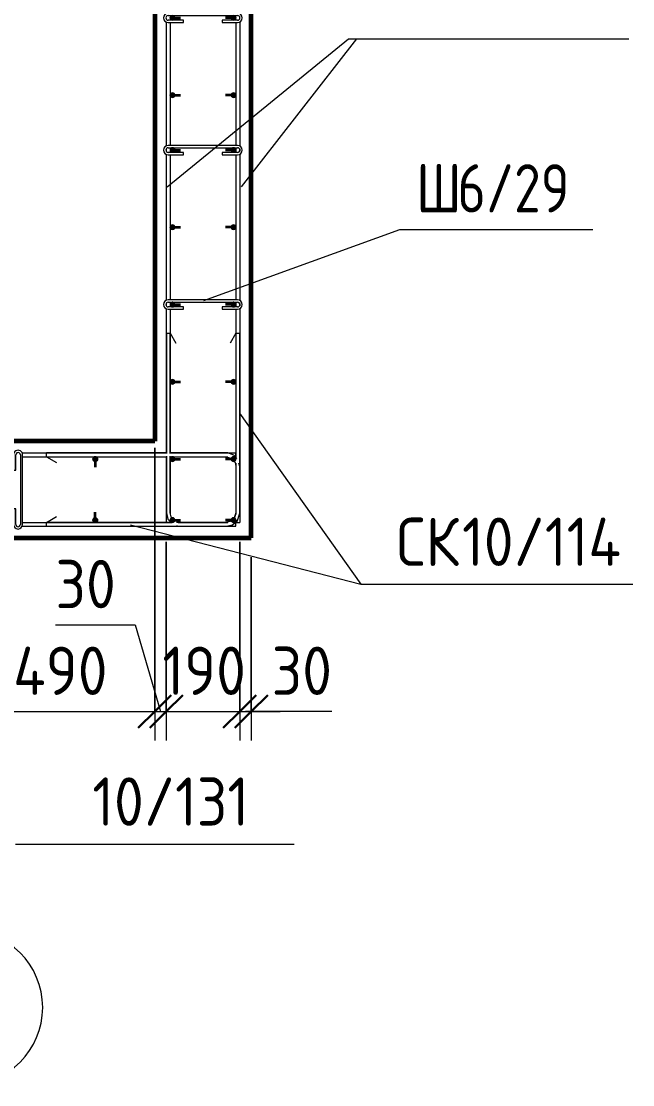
# Model space of a CAD drawing. Header units: millimetres. Extents: x 677 to 38046, y -1785 to 52249.
# Drawn here: x 33711 to 35294, y 44730 to 47482 of the extents above; entities that cross this region are included whole.
import ezdxf

# ---------------------------------------------------------------- set-up
doc = ezdxf.new("R2010")
doc.units = ezdxf.units.MM
for name, color, linetype, lineweight in [('AA_Dim', 7, 'Continuous', 9), ('AA_Dim-50', 7, 'Continuous', 9), ('AA_Oformlenie', 7, 'Continuous', 9), ('AA_Vinoska', 7, 'Continuous', 9), ('AF_Stena_Опалубка', 253, 'Continuous', 20), ('KR_Armatura', 7, 'Continuous', 20), ('KR_Armatura_Tonkie', 7, 'Continuous', 20), ('KR_Fundament', 7, 'Continuous', 20), ('Оси', 7, 'Continuous', 9)]:
    doc.layers.add(name, color=color, linetype=linetype, lineweight=lineweight)
doc.styles.add('GOST Common_1', font='GOST_Common.ttf', dxfattribs={"width": 0.85, "height": 125})
doc.styles.add('ISOCPEUR_1', font='isocpeur.TTF', dxfattribs={"width": 0.9, "height": 125})
doc.dimstyles.new('00_Точн_3_знака__прозр_', dxfattribs={"dimscale": 304.8, "dimtxt": 125.344371, "dimasz": 0.278871, "dimexe": 0.246063, "dimexo": 0.164042, "dimgap": 0.016404, "dimtad": 1, "dimdec": 3, "dimrnd": 0.001, "dimdsep": 46, "dimtxsty": 'ISOCPEUR_1', "dimblk1": 'OBLIQUE', "dimblk2": 'OBLIQUE', "dimsah": 1, "dimcen": 0.09, "dimdle": 0.246063, "dimazin": 0, "dimtfac": 1, "dimtdec": 4, "dimtix": 1, "dimtmove": 0, "dimatfit": 3, "dimfxl": 1, "dimtvp": 1, "dimtolj": 1, "dimtzin": 0, "dimlwd": 18, "dimlwe": 18, "dimarcsym": 2})
doc.dimstyles.new('00_Точн_3_знака__прозр__1', dxfattribs={"dimscale": 304.8, "dimtxt": 125.344371, "dimasz": 0.278871, "dimexe": 0.246063, "dimexo": 0.164042, "dimgap": 0.016404, "dimtad": 1, "dimdec": 3, "dimrnd": 0.001, "dimdsep": 46, "dimtxsty": 'ISOCPEUR_1', "dimblk1": 'OBLIQUE', "dimblk2": 'OBLIQUE', "dimsah": 1, "dimcen": 0.09, "dimdle": 0.246063, "dimazin": 0, "dimtfac": 1, "dimtdec": 4, "dimtix": 1, "dimtmove": 1, "dimatfit": 3, "dimfxl": 1, "dimtvp": 1, "dimtolj": 1, "dimtzin": 0, "dimlwd": 18, "dimlwe": 18, "dimarcsym": 2})

# ---------------------------------------------------------------- blocks, each defined once
blk = doc.blocks.new('351_Ряд стержней П переменный шаг _НесАрм_РабПлоск_ - Тип 1-3815192-Схема расположения армирования вертикальных конструкций входной группы в осях 1_1-3_1_Д_1-Ж_1')
at = {"layer": 'KR_Armatura_Tonkie'}
for points in [[(-6, 1035), (-9.3, 1034), (-10.9, 1032.1), (-11.9, 1029.7), (-11.8, 1028.2), (-11.2, 1026), (-8.2, 1023.6), (-6, 1023), (-3, 1023.8), (-1.2, 1025.8), (-0.2, 1027.4), (0, 1029), (-1.2, 1032.5), (-2.9, 1033.9), (-5.8, 1035)], [(152, 1035), (149, 1034.2), (146.8, 1032), (146.2, 1030.6), (146.4, 1027.1), (146.8, 1026), (149, 1023.8), (152, 1023), (154.6, 1023.8), (157, 1025.7), (157.8, 1027.4), (157.5, 1031.2), (156.2, 1033.2), (153.6, 1034.8)], [(-6, 877), (-9, 876.2), (-11, 874), (-11.9, 872), (-11.8, 870.2), (-11.2, 868), (-8.3, 865.6), (-6, 865), (-3, 865.8), (-1.2, 867.8), (-0.2, 869.4), (0, 871), (-1.2, 874.5), (-1.8, 875.2), (-4.4, 876.8)], [(152, 877), (149, 876.2), (146.8, 874), (146.2, 872.5), (146.2, 869.4), (146.8, 868), (149, 865.8), (152, 865), (154.6, 865.8), (156.2, 866.8), (157.8, 869.4), (157.8, 872.6), (156.2, 875.2), (153.6, 876.8)], [(-6, 677), (-9, 676.2), (-11, 674), (-11.8, 672.6), (-11.8, 670.2), (-11.2, 668), (-9, 665.8), (-6, 665), (-3, 665.8), (-1.2, 667.8), (-0.2, 669.4), (0, 671), (-1.2, 674.5), (-1.8, 675.2), (-4.4, 676.8)], [(152, 677), (149, 676.2), (146.8, 674), (146.2, 672.6), (146.2, 669.4), (146.8, 668), (149, 665.8), (152, 665), (154.6, 665.8), (156.2, 666.8), (157.8, 669.4), (157.8, 672.6), (156.2, 675.2), (153.6, 676.8)], [(-6, 477), (-9, 476.2), (-11, 474), (-11.8, 472.6), (-11.8, 470.2), (-11.2, 468), (-9, 465.8), (-5.7, 465.1), (-3, 465.8), (-1, 468), (-0.2, 469.4), (0, 471), (-0.8, 474), (-1.8, 475.2), (-4.4, 476.8)], [(152, 477), (149, 476.2), (146.8, 474), (146.2, 472.6), (146.2, 469.4), (146.8, 468), (149, 465.8), (152.2, 465.1), (154.2, 465.6), (156.2, 466.8), (157.8, 469.4), (157.8, 472.6), (156.2, 475.2), (153.6, 476.8)], [(-6, 277), (-9, 276.2), (-11, 274), (-12, 271.3), (-11.8, 270.2), (-11.2, 268), (-9, 265.8), (-6, 265), (-3, 265.8), (-1, 268), (-0.2, 269.4), (-0.1, 271.3), (-0.8, 274), (-1.8, 275.2), (-4.4, 276.8)], [(152, 277), (149, 276.2), (146.8, 274), (146.2, 271.3), (146.2, 269.4), (146.8, 268), (149, 265.8), (152, 265), (154.6, 265.8), (156.2, 266.8), (157.8, 269.4), (157.8, 272.6), (156.2, 275.2), (153.6, 276.8)], [(-6, 77), (-9, 76.2), (-11, 74), (-11.8, 72.6), (-11.8, 70.2), (-11.2, 68), (-9, 65.8), (-5.5, 65.1), (-3, 65.8), (-1, 68), (-0.2, 69.4), (0, 71), (-0.8, 74), (-1.8, 75.2), (-4.4, 76.8)], [(152, 77), (149, 76.2), (146.8, 74), (146.2, 72.6), (146.2, 69.4), (146.8, 68), (149, 65.8), (151, 65.1), (154.2, 65.6), (156.2, 66.8), (157.8, 69.4), (157.8, 72.6), (156.2, 75.2), (153.6, 76.8)], [(-6, -65), (-9, -65.8), (-11, -68), (-11.8, -69.4), (-11.8, -71.8), (-11.2, -74), (-9, -76.2), (-6, -77), (-3, -76.2), (-1, -74), (-0.2, -72.6), (0, -71), (-0.8, -68), (-1.8, -66.8), (-4.4, -65.2)], [(152, -65), (149, -65.8), (146.8, -68), (146.2, -69.4), (146.2, -72.6), (146.8, -74), (149, -76.2), (152, -77), (154.6, -76.2), (156.2, -75.2), (157.8, -72.6), (157.8, -69.4), (156.2, -66.8), (153.6, -65.2)], [(-6.3, -265), (-9, -265.8), (-10.2, -266.8), (-11.8, -269.4), (-11.8, -271.8), (-11.2, -274), (-9, -276.2), (-6, -277), (-3, -276.2), (-1, -274), (-0.2, -272.6), (0, -271), (-0.8, -268), (-1.8, -266.8), (-5.7, -265), (-5.9, -265)], [(151.9, -265), (149.8, -265.5), (149, -265.8), (146.8, -268), (146.2, -269.4), (146.2, -272.6), (146.8, -274), (149, -276.2), (152, -277), (154.6, -276.2), (156.2, -275.2), (157.8, -272.6), (157.8, -269.4), (156.2, -266.8), (152.3, -265), (152.1, -265)], [(-6, -465), (-9, -465.8), (-11, -468), (-11.8, -469.4), (-11.8, -471.8), (-11.2, -474), (-9, -476.2), (-6, -477), (-3, -476.2), (-1, -474), (-0.2, -472.6), (0, -471), (-0.8, -468), (-1.8, -466.8), (-4.4, -465.2)], [(152, -465), (149, -465.8), (146.8, -468), (146.2, -469.4), (146.2, -472.6), (146.8, -474), (149, -476.2), (152, -477), (154.6, -476.2), (156.2, -475.2), (157.8, -472.6), (157.8, -469.4), (156.2, -466.8), (153.6, -465.2)], [(-6, -665), (-9, -665.8), (-11, -668), (-11.8, -669.4), (-11.8, -671.8), (-11.2, -674), (-9, -676.2), (-6, -677), (-3, -676.2), (-1, -674), (-0.2, -672.6), (0, -671), (-1.2, -667.5), (-1.8, -666.8), (-4.4, -665.2)], [(152, -665), (149, -665.8), (146.8, -668), (146.2, -669.4), (146.6, -673.4), (146.8, -674), (149, -676.2), (152, -677), (154.6, -676.2), (156.2, -675.2), (157.8, -672.6), (157.8, -669.4), (156.2, -666.8), (153.6, -665.2)], [(-6, -865), (-9, -865.8), (-10.2, -866.8), (-11.8, -869.4), (-11.8, -871.8), (-11.2, -874), (-9, -876.2), (-6, -877), (-3, -876.2), (-1.2, -874.2), (-0.2, -872.6), (0, -871), (-1.2, -867.5), (-1.9, -866.7), (-4.4, -865.2)], [(152, -865), (149, -865.8), (146.8, -868), (146.2, -869.4), (146.4, -872.9), (146.8, -874), (149, -876.2), (152, -877), (154.6, -876.2), (157.1, -874.1), (157.8, -872.6), (157.8, -869.4), (156.1, -866.7), (153.6, -865.2)], [(-6, -1023), (-9, -1023.8), (-11, -1026), (-11.9, -1028), (-11.8, -1029.8), (-11.2, -1032), (-8.3, -1034.4), (-6, -1035), (-3, -1034.2), (-1.2, -1032.2), (-0.2, -1030.6), (0, -1029), (-1.2, -1025.5), (-1.8, -1024.8), (-4.4, -1023.2)], [(152, -1023), (149, -1023.8), (146.8, -1026), (146.2, -1027.4), (146.7, -1031.7), (146.8, -1032), (149.2, -1034.3), (152, -1035), (154.6, -1034.2), (157.1, -1032.1), (157.8, -1030.6), (157.4, -1026.6), (156.2, -1024.8), (153.6, -1023.2)]]:
    blk.add_hatch(color=256, dxfattribs=at).paths.add_polyline_path(points)
at = {"layer": 'KR_Armatura'}
for centre in [(-6, 1029), (152, 1029), (-6, 871), (152, 871), (-6, 671), (152, 671), (-6, 271), (152, 271), (-6, -71), (152, -71), (-6, -271), (152, -271), (-6, -471), (152, -471), (-6, -871), (152, -871), (-6, -1029), (152, -1029)]:
    blk.add_circle(centre, 6, dxfattribs=at)
for centre, start, end in [((-6, 471), 90, 268.7412), ((-6, 471), 271.2588, 90), ((152, 471), 90, 268.7412), ((152, 471), 271.2588, 90), ((-6, 71), 90, 267.9842), ((-6, 71), 272.0158, 90), ((152, 71), 90, 267.9842), ((152, 71), 272.0158, 90), ((-6, -671), 90, 269.9823), ((-6, -671), 270.0177, 90), ((152, -671), 90, 269.9823), ((152, -671), 270.0177, 90)]:
    blk.add_arc(centre, 6, start, end, dxfattribs=at)
at = {"layer": 'KR_Armatura_Tonkie', "lineweight": 35}
for p, q in [((0, 1029), (15, 1029)), ((146, 1029), (131, 1029)), ((0, 871), (15, 871)), ((146, 871), (131, 871)), ((0, 671), (15, 671)), ((146, 671), (131, 671)), ((0, 471), (15, 471)), ((146, 471), (131, 471)), ((0, 271), (15, 271)), ((146, 271), (131, 271)), ((0, 71), (15, 71)), ((146, 71), (131, 71)), ((0, -71), (15, -71)), ((146, -71), (131, -71)), ((0, -271), (15, -271)), ((146, -271), (131, -271)), ((0, -471), (15, -471)), ((146, -471), (131, -471)), ((0, -671), (15, -671)), ((146, -671), (131, -671)), ((0, -871), (15, -871)), ((146, -871), (131, -871)), ((0, -1029), (15, -1029)), ((146, -1029), (131, -1029))]:
    blk.add_line(p, q, dxfattribs=at)
at = {"layer": 'KR_Armatura_Tonkie'}
for centre, start, end in [((-6, 1029), 360, 180), ((-6, 1029), 180, 0), ((152, 1029), 360, 180), ((152, 1029), 180, 360), ((-6, 871), 360, 180), ((-6, 871), 180, 0), ((152, 871), 360, 180), ((152, 871), 180, 360), ((-6, 671), 360, 180), ((-6, 671), 180, 0), ((152, 671), 360, 180), ((152, 671), 180, 360), ((-6, 471), 360, 180), ((-6, 471), 180, 263.8428), ((-6, 471), 276.1572, 0), ((152, 471), 0, 180), ((152, 471), 180, 263.8428), ((152, 471), 276.1572, 360), ((-6, 271), 360, 180), ((152, 271), 360, 180), ((-6, 271), 180, 0), ((152, 271), 180, 360), ((-6, 71), 360, 180), ((-6, 71), 180, 255), ((-6, 71), 285, 360), ((152, 71), 0, 180), ((152, 71), 180, 255), ((152, 71), 285, 360), ((-6, -71), 360, 180), ((-6, -71), 180, 360), ((152, -71), 0, 180), ((152, -71), 180, 360), ((-6, -271), 92.4572, 180), ((-6, -271), 180, 0), ((-6, -271), 360, 87.5428), ((152, -271), 92.4572, 180), ((152, -271), 180, 360), ((152, -271), 0, 87.5428), ((-6, -471), 360, 180), ((152, -471), 0, 180), ((-6, -471), 180, 0), ((152, -471), 180, 360), ((-6, -671), 360, 180), ((-6, -671), 180, 269.9135), ((-6, -671), 270.0865, 0), ((152, -671), 360, 180), ((152, -671), 180, 269.9135), ((152, -671), 270.0865, 360), ((-6, -871), 360, 180), ((-6, -871), 180, 0), ((152, -871), 360, 180), ((152, -871), 180, 360), ((-6, -1029), 360, 180), ((-6, -1029), 180, 0), ((152, -1029), 0, 180), ((152, -1029), 180, 360)]:
    blk.add_arc(centre, 6, start, end, dxfattribs=at)
blk = doc.blocks.new('265_Выпуск П одной длины _НесАрм_РабПлоск_ - В1 _d12_-3778094-Схема расположения армирования вертикальных конструкций входной группы в осях 1_1-3_1_Д_1-Ж_1')
at = {"layer": 'KR_Armatura_Tonkie'}
for points in [[(-12, 0), (-11, -3.2), (-9, -5.2), (-6, -6), (-2, -4.4), (-1, -3), (-0.2, -1.6), (0, 0), (-0.8, 3), (-1.8, 4.2), (-4.4, 5.8), (-7.6, 5.8), (-10.3, 4.2), (-11.9, 0.8)], [(146.2, 1.6), (146.2, 1.6), (146.2, -1.6), (147.1, -3.3), (150.3, -5.7), (152, -6), (154.7, -5.1), (157, -3.3), (157.8, -1.6), (157.3, 2.9), (156.2, 4.2), (153.6, 5.8), (150.4, 5.8), (148.8, 5), (146.8, 3)]]:
    blk.add_hatch(color=256, dxfattribs=at).paths.add_polyline_path(points)
at = {"layer": 'KR_Armatura'}
for centre in [(-6, 0), (152, 0)]:
    blk.add_circle(centre, 6, dxfattribs=at)
at = {"layer": 'KR_Armatura_Tonkie', "lineweight": 35}
for p, q in [((0, 0), (15, 0)), ((146, 0), (131, 0))]:
    blk.add_line(p, q, dxfattribs=at)
at = {"layer": 'KR_Armatura_Tonkie'}
for centre, start, end in [((-6, 0), 360, 180), ((-6, 0), 180, 360), ((152, 0), 360, 180), ((152, 0), 180, 360)]:
    blk.add_arc(centre, 6, start, end, dxfattribs=at)
blk = doc.blocks.new('350_Стержень П торец СК-СГ _НесАрм_РабПлоск_ - 350_Стержень П торец СК-СГ _НесАрм_РабПлоск_-V9-Схема расположения армирования вертикальных конструкций входной группы в осях 1_1-3_1_Д_1-Ж_1')
at = {"layer": 'KR_Armatura_Tonkie'}
for p, q in [((3519.8, 46365), (3210.1, 46365)), ((3210.1, 46355.2), (3210.1, 46364.8)), ((3521.5, 46365), (3520.1, 46365)), ((3675.1, 46365), (3528.6, 46365)), ((3210.1, 46355), (3521.5, 46355)), ((3210.1, 46355), (3236, 46340)), ((3528.6, 46355), (3675.1, 46355)), ((3675.1, 46355), (3688.5, 46351)), ((3700.1, 46330), (3700.1, 46210)), ((3710.1, 46330), (3708.1, 46338)), ((3710.1, 46210), (3710.1, 46330)), ((3210.1, 46185), (3236, 46200)), ((3700.1, 46210), (3696.1, 46196.5)), ((3534.8, 46185), (3210.1, 46185)), ((3210.1, 46175.2), (3210.1, 46184.8)), ((3210.1, 46175), (3675.1, 46175)), ((3675.1, 46185), (3546.8, 46185))]:
    blk.add_line(p, q, dxfattribs=at)
at = {"layer": 'KR_Armatura_Tonkie', "flags": 128}
for points in [[(3702.6, 46350.2), (3694.8, 46358.9), (3679, 46364.8), (3675.1, 46365)], [(3695.3, 46343.2), (3697.9, 46340.2), (3700.1, 46330)], [(3675.1, 46175), (3691.4, 46179.1), (3704, 46190.3), (3709.8, 46206.1), (3710.1, 46210)], [(3688.4, 46189.8), (3685.3, 46187.2), (3675.1, 46185)]]:
    blk.add_lwpolyline(points, dxfattribs=at)
blk = doc.blocks.new('350_Стержень П торец СК-СГ _НесАрм_РабПлоск_ - 350_Стержень П торец СК-СГ _НесАрм_РабПлоск_-V10-Схема расположения армирования вертикальных конструкций входной группы в осях 1_1-3_1_Д_1-Ж_1')
at = {"layer": 'KR_Armatura_Tonkie'}
for p, q in [((3519.8, 46365), (3210.1, 46365)), ((3675.1, 46365), (3530.1, 46365)), ((3210.1, 46355), (3519.8, 46355)), ((3210.1, 46355), (3236, 46340)), ((3530.1, 46355), (3675.1, 46355)), ((3675.1, 46355), (3688.1, 46351.2)), ((3695.3, 46343.2), (3697.1, 46341.2)), ((3700.1, 46353), (3698.3, 46355)), ((3699.7, 46331.9), (3700.1, 46330)), ((3700.1, 46330), (3700.1, 46210)), ((3710.1, 46210), (3710.1, 46330)), ((3210.1, 46185), (3236, 46200)), ((3700.1, 46210), (3696.3, 46197.2)), ((3532.3, 46185), (3210.1, 46185)), ((3210.1, 46175), (3675.1, 46175)), ((3675.1, 46185), (3554.5, 46185)), ((3677, 46185.4), (3675.1, 46185)), ((3688.4, 46189.8), (3686.2, 46188)), ((3698.1, 46185), (3700.1, 46186.8))]:
    blk.add_line(p, q, dxfattribs=at)
blk = doc.blocks.new('350_Стержень П торец СК-СГ _НесАрм_РабПлоск_ - 350_Стержень П торец СК-СГ _НесАрм_РабПлоск_-V11-Схема расположения армирования вертикальных конструкций входной группы в осях 1_1-3_1_Д_1-Ж_1')
at = {"layer": 'KR_Armatura_Tonkie'}
for p, q in [((3520.1, 46675), (3520.1, 46363.5)), ((3520.2, 46675), (3529.9, 46675)), ((3530.1, 46363.5), (3530.1, 46675)), ((3530.1, 46675), (3545.1, 46649)), ((3700.1, 46675), (3685.1, 46649)), ((3700.1, 46675), (3700.1, 46349.6)), ((3700.2, 46675), (3709.9, 46675)), ((3710.1, 46210), (3710.1, 46675)), ((3520.1, 46356.5), (3520.1, 46210)), ((3530.1, 46210), (3530.1, 46356.5)), ((3700.1, 46338.3), (3700.1, 46210)), ((3700.1, 46210), (3696.1, 46196.5)), ((3555.1, 46185), (3541.7, 46189)), ((3675.1, 46185), (3555.1, 46185)), ((3555.1, 46175), (3675.1, 46175))]:
    blk.add_line(p, q, dxfattribs=at)
at = {"layer": 'KR_Armatura_Tonkie', "flags": 128}
for points in [[(3520.1, 46210), (3524.1, 46193.7), (3533.9, 46182.7)], [(3534.5, 46197.2), (3532.2, 46199.8), (3530.1, 46210)], [(3675.1, 46175), (3691.4, 46179.1), (3704, 46190.3), (3709.8, 46206.1), (3710.1, 46210)], [(3546.4, 46177), (3551.1, 46175.2), (3555.1, 46175)], [(3688.4, 46189.8), (3685.3, 46187.2), (3675.1, 46185)]]:
    blk.add_lwpolyline(points, dxfattribs=at)
blk = doc.blocks.new('350_Стержень П торец СК-СГ _НесАрм_РабПлоск_ - 350_Стержень П торец СК-СГ _НесАрм_РабПлоск_-V12-Схема расположения армирования вертикальных конструкций входной группы в осях 1_1-3_1_Д_1-Ж_1')
at = {"layer": 'KR_Armatura_Tonkie'}
for p, q in [((3520.1, 46675), (3520.1, 46365)), ((3530.1, 46365), (3530.1, 46675)), ((3530.1, 46675), (3545.1, 46649)), ((3700.1, 46675), (3685.1, 46649)), ((3700.1, 46675), (3700.1, 46365)), ((3710.1, 46210), (3710.1, 46675)), ((3520.1, 46355), (3520.1, 46210)), ((3530.1, 46210), (3530.1, 46355)), ((3700.1, 46355), (3700.1, 46352.8)), ((3700.1, 46330.6), (3700.1, 46210)), ((3530.5, 46208.1), (3530.1, 46210)), ((3534.5, 46197.2), (3533.1, 46198.8)), ((3700.1, 46210), (3696.3, 46197.2)), ((3530.1, 46187), (3531.8, 46185)), ((3555.1, 46185), (3542.1, 46188.8)), ((3675.1, 46185), (3555.1, 46185)), ((3555.1, 46175), (3675.1, 46175)), ((3677, 46185.4), (3675.1, 46185)), ((3688.4, 46189.8), (3686.2, 46188)), ((3698.1, 46185), (3700.1, 46186.8))]:
    blk.add_line(p, q, dxfattribs=at)
blk = doc.blocks.new('079_Шпилька _ЭлУзла_ - d8 А240-3864605-Схема расположения армирования вертикальных конструкций входной группы в осях 1_1-3_1_Д_1-Ж_1')
at = {"layer": 'AA_Oformlenie'}
for p, q in [((40, 12), (0, 12)), ((0, 6), (40, 6)), ((40, 6), (40, 12)), ((180, 12), (140, 12)), ((140, 12), (140, 6)), ((140, 6), (180, 6)), ((180, -6), (0, -6)), ((0, -12), (180, -12))]:
    blk.add_line(p, q, dxfattribs=at)
for centre, radius, start, end in [((0, 0), 12, 90, 270), ((0, 0), 6, 90, 270), ((180, 0), 12, 270, 90), ((180, 0), 6, 270, 90)]:
    blk.add_arc(centre, radius, start, end, dxfattribs=at)
blk = doc.blocks.new('079_Шпилька _ЭлУзла_ - d8 А240-V26-Схема расположения армирования вертикальных конструкций входной группы в осях 1_1-3_1_Д_1-Ж_1')
at = {"layer": 'AA_Oformlenie'}
for p, q in [((40, 12), (0, 12)), ((0, 6), (40, 6)), ((40, 6), (40, 12)), ((180, 12), (140, 12)), ((140, 12), (140, 6)), ((140, 6), (180, 6)), ((180, -6), (0, -6)), ((0, -12), (180, -12))]:
    blk.add_line(p, q, dxfattribs=at)
for centre, radius, start, end in [((0, 0), 12, 90, 270), ((0, 0), 6, 90, 270), ((180, 0), 12, 270, 90), ((180, 0), 6, 270, 90)]:
    blk.add_arc(centre, radius, start, end, dxfattribs=at)
blk = doc.blocks.new('Ось сетки - d_4мм-2765513-Схема расположения армирования вертикальных конструкций входной группы в осях 1_1-3_1_Д_1-Ж_1')
at = {"layer": 'Оси'}
for start, end in [(360, 180), (360, 180), (180, 360), (180, 360)]:
    blk.add_arc((0, 0), 4, start, end, dxfattribs=at)
blk = doc.blocks.new('010_Текст с выноской - Текст 2 строки без точки-3863870-Схема расположения армирования вертикальных конструкций входной группы в осях 1_1-3_1_Д_1-Ж_1')
at = {"layer": 'AA_Vinoska'}
blk.add_line((-5, 0), (5, 0), dxfattribs=at)
blk = doc.blocks.new('042_М_Арматуры - Диам длина поз _засечка_-2469426-Схема расположения армирования вертикальных конструкций входной группы в осях 1_1-3_1_Д_1-Ж_1')
at = {"layer": 'AA_Vinoska'}
blk.add_line((-6.5, 0), (6.5, 0), dxfattribs=at)
blk = doc.blocks.new('DIMBLOCK120-Схема расположения армирования вертикальных конструкций входной группы в осях 1_1-3_1_Д_1-Ж_1')
at = {"layer": 'AA_Dim-50', "lineweight": 18}
for p, q in [((34056.8, 46378.1), (34056.8, 45620.7)), ((34056.8, 45695.7), (34056.8, 46378.1)), ((33566.8, 45705.8), (33566.8, 45620.7)), ((33566.8, 45695.7), (33566.8, 45705.8)), ((33566.8, 45695.7), (34056.8, 45695.7))]:
    blk.add_line(p, q, dxfattribs=at)
at = {"layer": 'AA_Dim-50', "lineweight": 30}
for p, q in [((33566.8, 45695.7), (33609.3, 45738.2)), ((34056.8, 45695.7), (34099.3, 45738.2)), ((33566.8, 45695.7), (33524.3, 45653.2)), ((34056.8, 45695.7), (34014.3, 45653.2))]:
    blk.add_line(p, q, dxfattribs=at)
at = {"layer": 'AA_Dim-50', "color": 0, "lineweight": 18, "insert": (33690, 45863.5), "char_height": 125, "width": 292.313, "attachment_point": 1, "line_spacing_factor": 1.135194, "style": 'ISOCPEUR_1'}
blk.add_mtext('490', dxfattribs=at)
blk = doc.blocks.new('_Oblique')
at = {"color": 0, "linetype": 'ByBlock', "lineweight": -2}
blk.add_line((-0.5, -0.5), (0.5, 0.5), dxfattribs=at)
blk = doc.blocks.new('DIMBLOCK121-Схема расположения армирования вертикальных конструкций входной группы в осях 1_1-3_1_Д_1-Ж_1')
at = {"layer": 'AA_Dim-50', "lineweight": 18}
for p, q in [((34056.8, 46378.1), (34056.8, 45620.7)), ((34056.8, 45695.7), (34056.8, 46378.1)), ((34086.8, 46135), (34086.8, 45620.7)), ((34086.8, 45695.7), (34086.8, 46135)), ((33799.7, 45920), (34005.8, 45920)), ((34005.8, 45920), (34071.8, 45695.7)), ((34056.8, 45695.7), (34086.8, 45695.7))]:
    blk.add_line(p, q, dxfattribs=at)
at = {"layer": 'AA_Dim-50', "lineweight": 30}
for p, q in [((34056.8, 45695.7), (34099.3, 45738.2)), ((34086.8, 45695.7), (34129.3, 45738.2)), ((34056.8, 45695.7), (34014.3, 45653.2)), ((34086.8, 45695.7), (34044.3, 45653.2))]:
    blk.add_line(p, q, dxfattribs=at)
at = {"layer": 'AA_Dim-50', "color": 0, "lineweight": 18, "insert": (33799.7, 46087.9), "char_height": 125, "width": 187.307, "attachment_point": 1, "line_spacing_factor": 1.135194, "style": 'ISOCPEUR_1'}
blk.add_mtext('30', dxfattribs=at)
blk = doc.blocks.new('DIMBLOCK122-Схема расположения армирования вертикальных конструкций входной группы в осях 1_1-3_1_Д_1-Ж_1')
at = {"layer": 'AA_Dim-50', "lineweight": 18}
for p, q in [((34086.8, 46135), (34086.8, 45620.7)), ((34086.8, 45695.7), (34086.8, 46135)), ((34276.8, 46135), (34276.8, 45620.7)), ((34276.8, 45695.7), (34276.8, 46135)), ((34086.8, 45695.7), (34276.8, 45695.7))]:
    blk.add_line(p, q, dxfattribs=at)
at = {"layer": 'AA_Dim-50', "lineweight": 30}
for p, q in [((34086.8, 45695.7), (34129.3, 45738.2)), ((34276.8, 45695.7), (34319.3, 45738.2)), ((34086.8, 45695.7), (34044.3, 45653.2)), ((34276.8, 45695.7), (34234.3, 45653.2))]:
    blk.add_line(p, q, dxfattribs=at)
at = {"layer": 'AA_Dim-50', "color": 0, "lineweight": 18, "insert": (34076.6, 45863.5), "char_height": 125, "width": 252.581, "attachment_point": 1, "line_spacing_factor": 1.135194, "style": 'ISOCPEUR_1'}
blk.add_mtext('190', dxfattribs=at)
blk = doc.blocks.new('DIMBLOCK123-Схема расположения армирования вертикальных конструкций входной группы в осях 1_1-3_1_Д_1-Ж_1')
at = {"layer": 'AA_Dim-50', "lineweight": 18}
for p, q in [((34276.8, 46135), (34276.8, 45620.7)), ((34276.8, 45695.7), (34276.8, 46135)), ((34306.8, 46095), (34306.8, 45620.7)), ((34306.8, 45695.7), (34306.8, 46095)), ((34276.8, 45695.7), (34381.8, 45695.7)), ((34309.5, 45695.7), (34291.8, 45695.7)), ((34515.6, 45695.7), (34309.5, 45695.7))]:
    blk.add_line(p, q, dxfattribs=at)
at = {"layer": 'AA_Dim-50', "lineweight": 30}
for p, q in [((34276.8, 45695.7), (34319.3, 45738.2)), ((34306.8, 45695.7), (34349.3, 45738.2)), ((34276.8, 45695.7), (34234.3, 45653.2)), ((34306.8, 45695.7), (34264.3, 45653.2))]:
    blk.add_line(p, q, dxfattribs=at)
at = {"layer": 'AA_Dim-50', "color": 0, "lineweight": 18, "insert": (34359.5, 45863.5), "char_height": 125, "width": 187.307, "attachment_point": 1, "line_spacing_factor": 1.135194, "style": 'ISOCPEUR_1'}
blk.add_mtext('30', dxfattribs=at)

msp = doc.modelspace()

# ---------------------------------------------------------------- linework, layer by layer
at = {"layer": 'AA_Vinoska'}
for p, q in [((34089.39, 47053.2671), (34558.8527, 47436.6354)), ((34281.5172, 47053.2671), (34579.9622, 47436.6354)), ((34558.8527, 47436.6354), (34634.0788, 47436.6354)), ((34579.9622, 47436.6354), (34634.0788, 47436.6354)), ((34184.1597, 46759.6241), (34691.2702, 46943.258)), ((34276.0017, 46467.7825), (34590.7316, 46024.9499)), ((33993.8979, 46178.6355), (34590.7316, 46024.9499)), ((34590.7316, 46024.9499), (34644.4485, 46024.9499)), ((34590.7316, 46024.9499), (34644.4485, 46024.9499)), ((33696.5262, 45352.5036), (33767.6195, 45352.5036)), ((33696.5262, 45352.5036), (33767.6195, 45352.5036))]:
    msp.add_line(p, q, dxfattribs=at)
at = {"layer": 'AF_Stena_Опалубка', "lineweight": 60}
for p, q in [((34056.8141, 48295), (34056.8141, 46395)), ((34306.8141, 46145), (34306.8141, 48045)), ((34056.8141, 46395), (33176.8141, 46395)), ((32926.8141, 46145), (34056.8141, 46145)), ((34056.8141, 46145), (34306.8141, 46145))]:
    msp.add_line(p, q, dxfattribs=at)
at = {"layer": 'AF_Stena_Опалубка'}
for p, q in [((34056.8141, 48295), (34056.8141, 46395)), ((34306.8141, 46145), (34306.8141, 48045)), ((34056.8141, 46395), (33176.8141, 46395)), ((32926.8141, 46145), (34056.8141, 46145)), ((34306.8141, 46145), (34056.8141, 46145))]:
    msp.add_line(p, q, dxfattribs=at)
at = {"layer": 'KR_Armatura_Tonkie'}
for p, q in [((34086.8141, 47480.1136), (34086.8141, 47159.7856)), ((34086.8141, 47480.1136), (34086.8141, 47159.7856)), ((34096.8141, 47479.0335), (34096.8141, 47160.8656)), ((34096.8141, 47479.0335), (34096.8141, 47160.8656)), ((34266.8141, 47479.0335), (34266.8141, 47160.8656)), ((34266.8141, 47479.0335), (34266.8141, 47160.8656)), ((34276.8141, 47480.3404), (34276.8141, 47159.5587)), ((34276.8141, 47480.3404), (34276.8141, 47159.5587)), ((34096.8141, 47154.8656), (34096.8141, 47142.8656)), ((34096.8141, 47154.8656), (34096.8141, 47142.8656)), ((34266.8141, 47154.8656), (34266.8141, 47142.8656)), ((34266.8141, 47154.8656), (34266.8141, 47142.8656)), ((34086.8141, 47152.4781), (34086.8141, 47145.2531)), ((34086.8141, 47152.4781), (34086.8141, 47145.2531)), ((34086.8141, 47137.9457), (34086.8141, 46759.836)), ((34086.8141, 47137.9457), (34086.8141, 46759.836)), ((34096.8141, 47136.8656), (34096.8141, 46760.9161)), ((34096.8141, 47136.8656), (34096.8141, 46760.9161)), ((34266.8141, 47136.8656), (34266.8141, 46760.9161)), ((34266.8141, 47136.8656), (34266.8141, 46760.9161)), ((34276.8141, 47151.6781), (34276.8141, 47146.0531)), ((34276.8141, 47151.6781), (34276.8141, 47146.0531)), ((34276.8141, 47138.1725), (34276.8141, 46759.6092)), ((34276.8141, 47138.1725), (34276.8141, 46759.6092)), ((34086.8141, 46752.5286), (34086.8141, 46745.3036)), ((34086.8141, 46752.5286), (34086.8141, 46745.3036)), ((34096.8141, 46754.9161), (34096.8141, 46742.9161)), ((34096.8141, 46754.9161), (34096.8141, 46742.9161)), ((34266.8141, 46754.9161), (34266.8141, 46742.9161)), ((34266.8141, 46754.9161), (34266.8141, 46742.9161)), ((34276.8141, 46751.7286), (34276.8141, 46746.1036)), ((34276.8141, 46751.7286), (34276.8141, 46746.1036)), ((34086.8141, 46737.9961), (34086.8141, 46365)), ((34086.8141, 46737.9961), (34086.8141, 46364.3301)), ((34096.8141, 46736.9161), (34096.8141, 46365)), ((34096.8141, 46736.9161), (34096.8141, 46364.3301)), ((34266.8141, 46736.9161), (34266.8141, 46365)), ((34266.8141, 46736.9161), (34266.8141, 46351.5087)), ((34276.8141, 46738.223), (34276.8141, 46185.0201)), ((34276.8141, 46738.223), (34276.8141, 46185.0201)), ((33713.6448, 46365), (34086.5076, 46365)), ((33713.6448, 46365), (34086.5076, 46365)), ((34086.8141, 46355.6699), (34086.8141, 46185.0201)), ((34096.1442, 46365), (34266.8723, 46365)), ((34096.8141, 46365), (34266.8141, 46365)), ((34266.8723, 46355), (34266.8723, 46365)), ((33714.8383, 46355), (34086.5076, 46355)), ((33714.8383, 46355), (34087.484, 46355)), ((34086.8141, 46355), (34086.8141, 46185.0201)), ((34096.1442, 46355), (34246.0981, 46355)), ((34096.8141, 46355), (34096.8141, 46209.4389)), ((34096.8141, 46355), (34096.8141, 46205.7161)), ((34096.8141, 46355), (34241.849, 46355)), ((34263.2816, 46355), (34266.8723, 46355)), ((34264.625, 46355), (34266.8141, 46355)), ((34266.8141, 46355), (34266.8141, 46352.8109)), ((34266.8141, 46334.2839), (34266.8141, 46205.7161)), ((34266.8141, 46330.5611), (34266.8141, 46209.4389)), ((33713.6448, 46175), (34266.8747, 46175)), ((33713.6448, 46175), (34266.8723, 46175)), ((33714.8383, 46185), (34099.0032, 46185)), ((33714.8383, 46185), (34100.6295, 46185)), ((34086.8141, 46185.0201), (34096.8141, 46185.0201)), ((34086.8141, 46185.0201), (34096.8141, 46185.0201)), ((34096.8141, 46188.4913), (34096.8141, 46185.0201)), ((34096.8141, 46187.1891), (34096.8141, 46185.0201)), ((34117.5302, 46185), (34246.0981, 46185)), ((34121.253, 46185), (34241.849, 46185)), ((34263.3228, 46185), (34266.8141, 46185)), ((34264.625, 46185), (34266.8141, 46185)), ((34266.8141, 46188.5325), (34266.8141, 46185.0201)), ((34266.8141, 46187.1891), (34266.8141, 46185.0201)), ((34266.8141, 46185.0201), (34276.8141, 46185.0201)), ((34266.8141, 46185.0201), (34276.8141, 46185.0201)), ((34266.8723, 46175), (34266.8723, 46184.9418)), ((34266.8747, 46175), (34266.8747, 46184.9394))]:
    msp.add_line(p, q, dxfattribs=at)
at = {"layer": 'KR_Fundament'}
for p, q in [((34306.8141, 48045), (34306.8141, 46145)), ((34306.8141, 46145), (34306.8141, 48045)), ((34306.8141, 46145), (32926.8141, 46145)), ((32926.8141, 46145), (34306.8141, 46145))]:
    msp.add_line(p, q, dxfattribs=at)

# ---------------------------------------------------------------- block references
at = {"layer": 'AA_Oformlenie'}
for name, p, rotation in [('079_Шпилька _ЭлУзла_ - d8 А240-3864605-Схема расположения армирования вертикальных конструкций входной группы в осях 1_1-3_1_Д_1-Ж_1', (34271.5403, 47491.0335), 180), ('079_Шпилька _ЭлУзла_ - d8 А240-3864605-Схема расположения армирования вертикальных конструкций входной группы в осях 1_1-3_1_Д_1-Ж_1', (34271.5403, 47148.8656), 180), ('079_Шпилька _ЭлУзла_ - d8 А240-3864605-Схема расположения армирования вертикальных конструкций входной группы в осях 1_1-3_1_Д_1-Ж_1', (34271.5403, 46748.9161), 180), ('079_Шпилька _ЭлУзла_ - d8 А240-V26-Схема расположения армирования вертикальных конструкций входной группы в осях 1_1-3_1_Д_1-Ж_1', (33702.8383, 46180), 89.99999999999933)]:
    msp.add_blockref(name, p, dxfattribs=dict(at, rotation=rotation))
at = {"layer": 'AA_Vinoska'}
for name, p, xscale, yscale, zscale in [('042_М_Арматуры - Диам длина поз _засечка_-2469426-Схема расположения армирования вертикальных конструкций входной группы в осях 1_1-3_1_Д_1-Ж_1', (34959.0788, 47436.6354), 49.99999999999998, 49.99999999999998, 49.99999999999998), ('042_М_Арматуры - Диам длина поз _засечка_-2469426-Схема расположения армирования вертикальных конструкций входной группы в осях 1_1-3_1_Д_1-Ж_1', (34959.0788, 47436.6354), 49.99999999999998, 49.99999999999998, 49.99999999999998), ('010_Текст с выноской - Текст 2 строки без точки-3863870-Схема расположения армирования вертикальных конструкций входной группы в осях 1_1-3_1_Д_1-Ж_1', (34941.2702, 46943.258), 50, 50, 50), ('042_М_Арматуры - Диам длина поз _засечка_-2469426-Схема расположения армирования вертикальных конструкций входной группы в осях 1_1-3_1_Д_1-Ж_1', (34969.4485, 46024.9499), 49.99999999999998, 49.99999999999998, 49.99999999999998), ('042_М_Арматуры - Диам длина поз _засечка_-2469426-Схема расположения армирования вертикальных конструкций входной группы в осях 1_1-3_1_Д_1-Ж_1', (34969.4485, 46024.9499), 49.99999999999998, 49.99999999999998, 49.99999999999998), ('042_М_Арматуры - Диам длина поз _засечка_-2469426-Схема расположения армирования вертикальных конструкций входной группы в осях 1_1-3_1_Д_1-Ж_1', (34092.6195, 45352.5036), 49.99999999999998, 49.99999999999998, 49.99999999999998), ('042_М_Арматуры - Диам длина поз _засечка_-2469426-Схема расположения армирования вертикальных конструкций входной группы в осях 1_1-3_1_Д_1-Ж_1', (34092.6195, 45352.5036), 49.99999999999998, 49.99999999999998, 49.99999999999998)]:
    msp.add_blockref(name, p, dxfattribs=dict(at, xscale=xscale, yscale=yscale, zscale=zscale))
at = {"layer": 'KR_Armatura_Tonkie'}
for name, p, rotation in [('351_Ряд стержней П переменный шаг _НесАрм_РабПлоск_ - Тип 1-3815192-Схема расположения армирования вертикальных конструкций входной группы в осях 1_1-3_1_Д_1-Ж_1', (34254.8141, 47220), 180), ('265_Выпуск П одной длины _НесАрм_РабПлоск_ - В1 _d12_-3778094-Схема расположения армирования вертикальных конструкций входной группы в осях 1_1-3_1_Д_1-Ж_1', (33902.8141, 46197), 89.9999999999997)]:
    msp.add_blockref(name, p, dxfattribs=dict(at, rotation=rotation))
for name in ['350_Стержень П торец СК-СГ _НесАрм_РабПлоск_ - 350_Стержень П торец СК-СГ _НесАрм_РабПлоск_-V11-Схема расположения армирования вертикальных конструкций входной группы в осях 1_1-3_1_Д_1-Ж_1', '350_Стержень П торец СК-СГ _НесАрм_РабПлоск_ - 350_Стержень П торец СК-СГ _НесАрм_РабПлоск_-V12-Схема расположения армирования вертикальных конструкций входной группы в осях 1_1-3_1_Д_1-Ж_1', '350_Стержень П торец СК-СГ _НесАрм_РабПлоск_ - 350_Стержень П торец СК-СГ _НесАрм_РабПлоск_-V9-Схема расположения армирования вертикальных конструкций входной группы в осях 1_1-3_1_Д_1-Ж_1', '350_Стержень П торец СК-СГ _НесАрм_РабПлоск_ - 350_Стержень П торец СК-СГ _НесАрм_РабПлоск_-V10-Схема расположения армирования вертикальных конструкций входной группы в осях 1_1-3_1_Д_1-Ж_1']:
    msp.add_blockref(name, (30566.7525, 0), dxfattribs=at)
at = {"layer": 'Оси', "xscale": 49.99999999999998, "yscale": 49.99999999999998, "zscale": 49.99999999999998}
msp.add_blockref('Ось сетки - d_4мм-2765513-Схема расположения армирования вертикальных конструкций входной группы в осях 1_1-3_1_Д_1-Ж_1', (33566.8141, 44929.5668), dxfattribs=at)

# ---------------------------------------------------------------- texts
at = {"layer": 'AA_Vinoska', "char_height": 125, "attachment_point": 1}
for s, insert, width, style in [('\\fGOST Common|b0|i0|c204|p34|;\\W.85;Ш', (34733.8844, 47112.3732), 129.472531, 'GOST Common_1'), ('6/29', (34840.7099, 47112.3732), 367.974562, 'GOST Common_1'), ('СК', (34682.8305, 46197.4624), 205.632844, 'ISOCPEUR_1'), ('СК', (34682.8305, 46197.4624), 205.632844, 'ISOCPEUR_1'), ('10/114', (34852.4946, 46197.4624), 508.670719, 'ISOCPEUR_1'), ('10/114', (34852.4946, 46197.4624), 508.670719, 'ISOCPEUR_1'), ('10/131', (33895.1015, 45525.016), 497.847937, 'ISOCPEUR_1'), ('10/131', (33895.1015, 45525.016), 497.847937, 'ISOCPEUR_1')]:
    msp.add_mtext(s, dxfattribs=dict(at, insert=insert, width=width, style=style))

# ---------------------------------------------------------------- dimensions: what is measured, and where the dimension line sits
at = {"layer": 'AA_Dim', "lineweight": 18}
for base, p1, p2, override, picture, middle in [((34056.8141, 45695.6974), (33566.8141, 45755.8015), (34056.8141, 46428.1347), {"dimpost": '<>', "dimfxl": 831.944692}, 'DIMBLOCK120-Схема расположения армирования вертикальных конструкций входной группы в осях 1_1-3_1_Д_1-Ж_1', (33811.8141, 45763.1974)), ((34276.8141, 45695.6974), (34086.8141, 46185.0201), (34276.8141, 46185.0201), {"dimpost": '<>', "dimfxl": 190}, 'DIMBLOCK122-Схема расположения армирования вертикальных конструкций входной группы в осях 1_1-3_1_Д_1-Ж_1', (34181.8141, 45763.1974))]:
    dim = msp.add_linear_dim(base=base, p1=p1, p2=p2, dimstyle='00_Точн_3_знака__прозр_', override=override, dxfattribs=at)
    dim.commit()
    dim.dimension.update_dxf_attribs({"geometry": picture, "text_midpoint": middle})
for base, p1, p2, override, picture, middle in [((34086.8141, 45695.6974), (34056.8141, 46428.1347), (34086.8141, 46185.0201), {"dimpost": '<>', "dimfxl": 244.958654}, 'DIMBLOCK121-Схема расположения армирования вертикальных конструкций входной группы в осях 1_1-3_1_Д_1-Ж_1', (33893.3361, 46004.5519)), ((34306.8141, 45695.6974), (34276.8141, 46185.0201), (34306.8141, 46145), {"dimpost": '<>', "dimfxl": 50.016053}, 'DIMBLOCK123-Схема расположения армирования вертикальных конструкций входной группы в осях 1_1-3_1_Д_1-Ж_1', (34453.1525, 45780.2039))]:
    dim = msp.add_linear_dim(base=base, p1=p1, p2=p2, dimstyle='00_Точн_3_знака__прозр__1', override=override, dxfattribs=at)
    dim.commit()
    dim.dimension.update_dxf_attribs({"geometry": picture, "text_midpoint": middle, "dimtype": 160})

doc.saveas('drawing.dxf')
